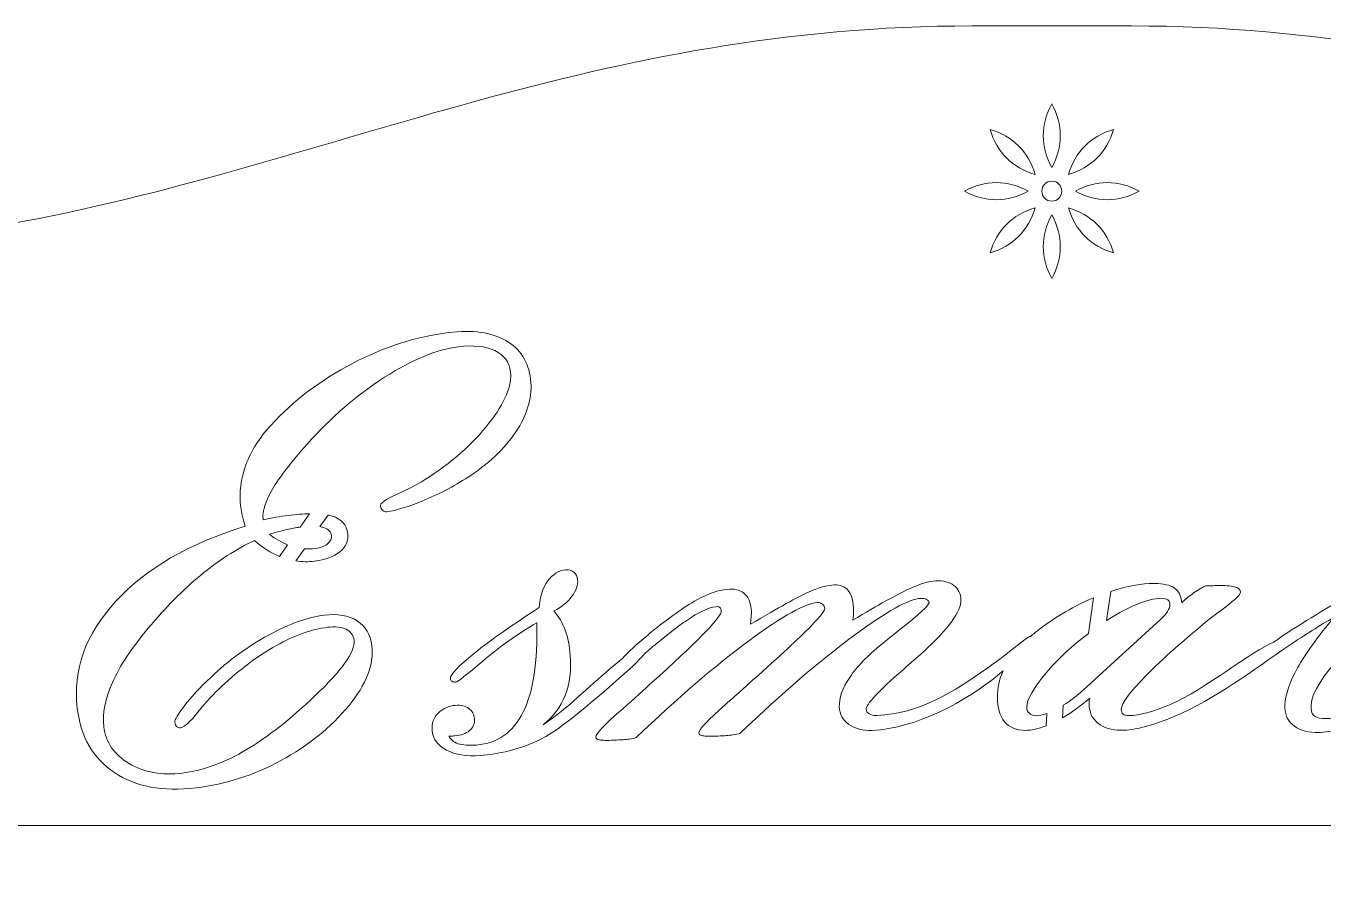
# Model space of a CAD drawing. Header units: millimetres. Extents: x -588 to 588, y -417 to 493.
# Drawn here: x -465.1 to -344.7, y 308.9 to 389.1 of the extents above; entities that cross this region are included whole.
import ezdxf

# ---------------------------------------------------------------- set-up
doc = ezdxf.new("R2010")
doc.units = ezdxf.units.MM
doc.header["$MEASUREMENT"] = 0
doc.layers.add('Camada 1', color=7, linetype='Continuous')

msp = doc.modelspace()

# ---------------------------------------------------------------- linework, layer by layer
at = {"layer": 'Camada 1', "color": 230, "lineweight": 20}
for points, knots in [([(-481.1836, 363.3815), (-499.9309, 364.1302), (-511.8209, 361.1252), (-517.472, 352.5079), (-517.472, 352.5079), (-519.6768, 349.1456), (-520.4548, 345.4923), (-521.1519, 341.8803), (-521.1519, 341.8803), (-522.8177, 333.2487), (-525.8955, 322.3857), (-536.5927, 322.2168), (-536.5927, 322.2168), (-536.5927, 322.2168), (-536.5927, 314.9), (-536.5927, 314.9), (-536.5927, 314.9), (-536.5927, 314.9), (-499.5375, 314.9), (-499.5375, 314.9), (-499.5375, 314.9), (-499.5375, 314.9), (-499.5375, 308.9), (-499.5375, 308.9), (-499.5375, 308.9), (-499.5375, 308.9), (-480.4824, 308.9), (-480.4824, 308.9), (-480.4824, 308.9), (-480.4824, 308.9), (-480.4824, 314.9), (-480.4824, 314.9), (-480.4824, 314.9), (-480.4824, 314.9), (-259.2068, 314.9), (-259.2068, 314.9), (-259.2068, 314.9), (-259.2068, 314.9), (-259.2068, 308.9), (-259.2068, 308.9), (-259.2068, 308.9), (-259.2068, 308.9), (-240.1517, 308.9), (-240.1517, 308.9), (-240.1517, 308.9), (-240.1517, 308.9), (-240.1517, 314.9), (-240.1517, 314.9), (-240.1517, 314.9), (-240.1517, 314.9), (-203.0965, 314.9), (-203.0965, 314.9), (-203.0965, 314.9), (-203.0965, 314.9), (-203.0965, 322.2168), (-203.0965, 322.2168), (-203.0965, 322.2168), (-213.7937, 322.3857), (-216.8716, 333.2487), (-218.5373, 341.8803), (-218.5373, 341.8803), (-219.2345, 345.4923), (-220.0124, 349.1456), (-222.2172, 352.5079), (-222.2172, 352.5079), (-227.8683, 361.1252), (-239.7584, 364.1302), (-258.5057, 363.3815), (-258.5057, 363.3815), (-258.3726, 364.8937), (-258.8741, 366.3931), (-259.8901, 367.5205), (-259.8901, 367.5205), (-260.9061, 368.6481), (-262.356, 369.1459), (-263.8632, 369.3267), (-263.8632, 369.3267), (-267.5367, 369.7676), (-270.9001, 370.3108), (-274.2964, 370.9571), (-274.2964, 370.9571), (-303.7261, 376.5567), (-327.6914, 389.1274), (-362.4633, 389.1274), (-362.4633, 389.1274), (-362.4633, 389.1274), (-377.226, 389.1274), (-377.226, 389.1274), (-377.226, 389.1274), (-411.9979, 389.1274), (-435.963, 376.5567), (-465.3928, 370.9571), (-465.3928, 370.9571), (-468.7892, 370.3108), (-472.1526, 369.7676), (-475.8261, 369.3267), (-475.8261, 369.3267), (-477.3332, 369.1459), (-478.7831, 368.6481), (-479.7991, 367.5205), (-479.7991, 367.5205), (-480.8151, 366.3931), (-481.3167, 364.8937), (-481.1836, 363.3815)], [0, 0, 0, 0, 0.03703704, 0.03703704, 0.03703704, 0.03703704, 0.07407407, 0.07407407, 0.07407407, 0.07407407, 0.11111111, 0.11111111, 0.11111111, 0.11111111, 0.14814815, 0.14814815, 0.14814815, 0.14814815, 0.18518519, 0.18518519, 0.18518519, 0.18518519, 0.22222222, 0.22222222, 0.22222222, 0.22222222, 0.25925926, 0.25925926, 0.25925926, 0.25925926, 0.2962963, 0.2962963, 0.2962963, 0.2962963, 0.33333333, 0.33333333, 0.33333333, 0.33333333, 0.37037037, 0.37037037, 0.37037037, 0.37037037, 0.40740741, 0.40740741, 0.40740741, 0.40740741, 0.44444444, 0.44444444, 0.44444444, 0.44444444, 0.48148148, 0.48148148, 0.48148148, 0.48148148, 0.51851852, 0.51851852, 0.51851852, 0.51851852, 0.55555556, 0.55555556, 0.55555556, 0.55555556, 0.59259259, 0.59259259, 0.59259259, 0.59259259, 0.62962963, 0.62962963, 0.62962963, 0.62962963, 0.66666667, 0.66666667, 0.66666667, 0.66666667, 0.7037037, 0.7037037, 0.7037037, 0.7037037, 0.74074074, 0.74074074, 0.74074074, 0.74074074, 0.77777778, 0.77777778, 0.77777778, 0.77777778, 0.81481481, 0.81481481, 0.81481481, 0.81481481, 0.85185185, 0.85185185, 0.85185185, 0.85185185, 0.88888889, 0.88888889, 0.88888889, 0.88888889, 0.92592593, 0.92592593, 0.92592593, 0.92592593, 1, 1, 1, 1]), ([(-369.8452, 381.9014), (-368.7903, 379.9719), (-368.7903, 377.9041), (-369.8452, 375.9746), (-369.8452, 375.9746), (-370.9001, 377.9041), (-370.9001, 379.9719), (-369.8452, 381.9014)], [0, 0, 0, 0, 0.33333333, 0.33333333, 0.33333333, 0.33333333, 1, 1, 1, 1]), ([(-375.5822, 379.525), (-373.472, 378.9066), (-372.0098, 377.4444), (-371.3911, 375.3339), (-371.3911, 375.3339), (-373.5016, 375.9526), (-374.9638, 377.4148), (-375.5822, 379.525)], [0, 0, 0, 0, 0.33333333, 0.33333333, 0.33333333, 0.33333333, 1, 1, 1, 1]), ([(-364.1084, 379.5251), (-364.7268, 377.4148), (-366.189, 375.9527), (-368.2993, 375.3342), (-368.2993, 375.3342), (-367.6808, 377.4445), (-366.2187, 378.9067), (-364.1084, 379.5251)], [0, 0, 0, 0, 0.33333333, 0.33333333, 0.33333333, 0.33333333, 1, 1, 1, 1]), ([(-377.9586, 373.7879), (-376.0291, 374.8428), (-373.9613, 374.8428), (-372.0315, 373.7879), (-372.0315, 373.7879), (-373.9613, 372.733), (-376.0291, 372.733), (-377.9586, 373.7879)], [0, 0, 0, 0, 0.33333333, 0.33333333, 0.33333333, 0.33333333, 1, 1, 1, 1]), ([(-369.8452, 374.7143), (-369.3337, 374.7143), (-368.9191, 374.2997), (-368.9191, 373.7882), (-368.9191, 373.7882), (-368.9191, 373.2767), (-369.3337, 372.8621), (-369.8452, 372.8621), (-369.8452, 372.8621), (-370.3567, 372.8621), (-370.7713, 373.2767), (-370.7713, 373.7882), (-370.7713, 373.7882), (-370.7713, 374.2997), (-370.3567, 374.7143), (-369.8452, 374.7143)], [0, 0, 0, 0, 0.2, 0.2, 0.2, 0.2, 0.4, 0.4, 0.4, 0.4, 0.6, 0.6, 0.6, 0.6, 1, 1, 1, 1]), ([(-367.6589, 373.7881), (-365.7293, 374.843), (-363.6615, 374.843), (-361.732, 373.7881), (-361.732, 373.7881), (-363.6615, 372.7332), (-365.7293, 372.7332), (-367.6589, 373.7881)], [0, 0, 0, 0, 0.33333333, 0.33333333, 0.33333333, 0.33333333, 1, 1, 1, 1]), ([(-371.3911, 372.2421), (-372.0097, 370.1316), (-373.4719, 368.6695), (-375.5822, 368.0511), (-375.5822, 368.0511), (-374.9637, 370.1613), (-373.5016, 371.6235), (-371.3911, 372.2421)], [0, 0, 0, 0, 0.33333333, 0.33333333, 0.33333333, 0.33333333, 1, 1, 1, 1]), ([(-368.2993, 372.2422), (-366.1889, 371.6236), (-364.7267, 370.1615), (-364.1083, 368.0512), (-364.1083, 368.0512), (-366.2186, 368.6696), (-367.6807, 370.1319), (-368.2993, 372.2422)], [0, 0, 0, 0, 0.33333333, 0.33333333, 0.33333333, 0.33333333, 1, 1, 1, 1]), ([(-369.8452, 371.6017), (-368.7903, 369.672), (-368.7903, 367.6042), (-369.8452, 365.6747), (-369.8452, 365.6747), (-370.9001, 367.6042), (-370.9001, 369.672), (-369.8452, 371.6017)], [0, 0, 0, 0, 0.33333333, 0.33333333, 0.33333333, 0.33333333, 1, 1, 1, 1]), ([(-419.4162, 351.7213), (-420.3947, 350.1579), (-421.8445, 348.7132), (-423.7876, 347.3934), (-423.7876, 347.3934), (-425.1133, 346.5098), (-426.5261, 345.7566), (-428.0444, 345.1224), (-428.0444, 345.1224), (-429.5531, 344.4894), (-430.7286, 344.1262), (-431.5695, 344.0234), (-431.5695, 344.0234), (-431.69, 344.0089), (-431.8175, 344.0548), (-431.9414, 344.1541), (-431.9414, 344.1541), (-432.0765, 344.261), (-432.1526, 344.3837), (-432.1684, 344.5139), (-432.1684, 344.5139), (-432.2042, 344.8088), (-431.7004, 345.1784), (-430.6689, 345.6388), (-430.6689, 345.6388), (-429.6272, 346.1003), (-428.7774, 346.5476), (-428.0872, 346.9748), (-428.0872, 346.9748), (-425.5877, 348.5652), (-423.5861, 350.3236), (-422.1016, 352.2392), (-422.1016, 352.2392), (-420.6073, 354.1556), (-419.9378, 355.7517), (-420.0926, 357.0183), (-420.0926, 357.0183), (-420.2025, 357.9207), (-420.6889, 358.5744), (-421.5517, 358.9799), (-421.5517, 358.9799), (-422.415, 359.3941), (-423.5476, 359.5114), (-424.9599, 359.3392), (-424.9599, 359.3392), (-426.9329, 359.0987), (-429.2064, 358.1521), (-431.7908, 356.5076), (-431.7908, 356.5076), (-434.3658, 354.8641), (-436.766, 352.7929), (-438.9812, 350.2865), (-438.9812, 350.2865), (-440.4659, 348.6262), (-441.5366, 347.2366), (-442.202, 346.1077), (-442.202, 346.1077), (-442.8676, 344.9789), (-443.1615, 344.0538), (-443.0747, 343.3423), (-443.0747, 343.3423), (-443.0747, 343.3423), (-443.0651, 343.2645), (-443.0651, 343.2645), (-443.0651, 343.2645), (-442.6589, 343.3492), (-442.2625, 343.4327), (-441.8748, 343.5065), (-441.8748, 343.5065), (-441.4775, 343.5814), (-441.0976, 343.6364), (-440.7272, 343.6816), (-440.7272, 343.6816), (-439.995, 343.7708), (-439.3403, 343.8217), (-438.7622, 343.8338), (-438.7622, 343.8338), (-438.7622, 343.8338), (-439.6329, 342.5958), (-439.6329, 342.5958), (-439.6329, 342.5958), (-440.034, 342.5372), (-440.4291, 342.4641), (-440.8223, 342.3757), (-440.8223, 342.3757), (-441.3364, 342.2604), (-441.8889, 342.1223), (-442.4874, 341.9438), (-442.4874, 341.9438), (-441.9183, 341.5161), (-441.3545, 341.1846), (-440.7862, 340.9562), (-440.7862, 340.9562), (-440.7862, 340.9562), (-441.5446, 339.8782), (-441.5446, 339.8782), (-441.5446, 339.8782), (-442.3379, 340.2057), (-443.1084, 340.6984), (-443.8697, 341.3615), (-443.8697, 341.3615), (-445.5606, 340.5566), (-447.2279, 339.4727), (-448.8718, 338.1189), (-448.8718, 338.1189), (-450.5163, 336.7653), (-452.1268, 335.1334), (-453.7221, 333.2133), (-453.7221, 333.2133), (-455.2671, 331.3787), (-456.3731, 329.6942), (-457.0518, 328.1764), (-457.0518, 328.1764), (-457.7307, 326.6584), (-458.0006, 325.2872), (-457.8517, 324.0641), (-457.8517, 324.0641), (-457.6739, 322.6065), (-456.8948, 321.4688), (-455.5044, 320.6521), (-455.5044, 320.6521), (-454.1128, 319.827), (-452.4609, 319.5353), (-450.5682, 319.7663), (-450.5682, 319.7663), (-448.7449, 319.9885), (-446.8831, 320.6383), (-444.9724, 321.7254), (-444.9724, 321.7254), (-443.0518, 322.8135), (-440.95, 324.4167), (-438.6492, 326.5551), (-438.6492, 326.5551), (-437.207, 327.9018), (-436.155, 329.0249), (-435.5033, 329.932), (-435.5033, 329.932), (-434.8513, 330.8391), (-434.5533, 331.5624), (-434.6188, 332.1001), (-434.6188, 332.1001), (-434.6749, 332.5599), (-434.9187, 332.8911), (-435.362, 333.1101), (-435.362, 333.1101), (-435.8046, 333.3203), (-436.3812, 333.382), (-437.0823, 333.2963), (-437.0823, 333.2963), (-438.5347, 333.1193), (-440.1226, 332.5562), (-441.8358, 331.5987), (-441.8358, 331.5987), (-443.5588, 330.6405), (-445.2448, 329.3781), (-446.8947, 327.821), (-446.8947, 327.821), (-447.6351, 327.1412), (-448.3718, 326.3469), (-449.1126, 325.4201), (-449.1126, 325.4201), (-449.8533, 324.4933), (-450.3845, 324.0149), (-450.7154, 323.9744), (-450.7154, 323.9744), (-450.8754, 323.9549), (-451.0019, 323.9922), (-451.095, 324.0868), (-451.095, 324.0868), (-451.1765, 324.1735), (-451.2338, 324.3073), (-451.2548, 324.4809), (-451.2548, 324.4809), (-451.2834, 324.715), (-450.9898, 325.2262), (-450.3743, 326.0148), (-450.3743, 326.0148), (-449.7588, 326.8028), (-448.9417, 327.6859), (-447.9206, 328.6469), (-447.9206, 328.6469), (-446.2914, 330.2101), (-444.4985, 331.5121), (-442.5636, 332.5666), (-442.5636, 332.5666), (-440.6289, 333.6213), (-438.9049, 334.2365), (-437.4024, 334.4197), (-437.4024, 334.4197), (-436.1404, 334.5736), (-435.1227, 334.3985), (-434.3396, 333.8952), (-434.3396, 333.8952), (-433.5555, 333.3833), (-433.0967, 332.6204), (-432.9707, 331.5881), (-432.9707, 331.5881), (-432.867, 330.7376), (-432.992, 329.8421), (-433.3548, 328.8997), (-433.3548, 328.8997), (-433.7166, 327.949), (-434.3018, 326.9972), (-435.0909, 326.0469), (-435.0909, 326.0469), (-436.8102, 323.9794), (-438.9096, 322.2709), (-441.4076, 320.9183), (-441.4076, 320.9183), (-443.906, 319.566), (-446.528, 318.7268), (-449.2922, 318.3897), (-449.2922, 318.3897), (-452.3772, 318.0136), (-454.9152, 318.4879), (-456.8763, 319.8159), (-456.8763, 319.8159), (-458.8461, 321.1339), (-459.9938, 323.1249), (-460.3154, 325.7621), (-460.3154, 325.7621), (-460.749, 329.3191), (-459.5673, 332.6328), (-456.7582, 335.6871), (-456.7582, 335.6871), (-453.9599, 338.7487), (-449.9441, 341.0785), (-444.721, 342.6753), (-444.721, 342.6753), (-444.8173, 342.9627), (-444.8944, 343.2616), (-444.9734, 343.5777), (-444.9734, 343.5777), (-445.0527, 343.8935), (-445.1119, 344.2123), (-445.1509, 344.5331), (-445.1509, 344.5331), (-445.3043, 345.7911), (-445.145, 347.0696), (-444.6558, 348.3884), (-444.6558, 348.3884), (-444.1747, 349.6973), (-443.3988, 350.919), (-442.3461, 352.0421), (-442.3461, 352.0421), (-440.2491, 354.3492), (-437.7185, 356.2691), (-434.7543, 357.8014), (-434.7543, 357.8014), (-431.791, 359.3425), (-428.8268, 360.294), (-425.8524, 360.6568), (-425.8524, 360.6568), (-423.6491, 360.9252), (-421.8712, 360.6842), (-420.5379, 359.9223), (-420.5379, 359.9223), (-419.2061, 359.1688), (-418.4385, 357.9595), (-418.2365, 356.3024), (-418.2365, 356.3024), (-418.0547, 354.8103), (-418.4479, 353.2831), (-419.4162, 351.7213)], [0, 0, 0, 0, 0.01492537, 0.01492537, 0.01492537, 0.01492537, 0.02985075, 0.02985075, 0.02985075, 0.02985075, 0.04477612, 0.04477612, 0.04477612, 0.04477612, 0.05970149, 0.05970149, 0.05970149, 0.05970149, 0.07462687, 0.07462687, 0.07462687, 0.07462687, 0.08955224, 0.08955224, 0.08955224, 0.08955224, 0.10447761, 0.10447761, 0.10447761, 0.10447761, 0.11940299, 0.11940299, 0.11940299, 0.11940299, 0.13432836, 0.13432836, 0.13432836, 0.13432836, 0.14925373, 0.14925373, 0.14925373, 0.14925373, 0.1641791, 0.1641791, 0.1641791, 0.1641791, 0.17910448, 0.17910448, 0.17910448, 0.17910448, 0.19402985, 0.19402985, 0.19402985, 0.19402985, 0.20895522, 0.20895522, 0.20895522, 0.20895522, 0.2238806, 0.2238806, 0.2238806, 0.2238806, 0.23880597, 0.23880597, 0.23880597, 0.23880597, 0.25373134, 0.25373134, 0.25373134, 0.25373134, 0.26865672, 0.26865672, 0.26865672, 0.26865672, 0.28358209, 0.28358209, 0.28358209, 0.28358209, 0.29850746, 0.29850746, 0.29850746, 0.29850746, 0.31343284, 0.31343284, 0.31343284, 0.31343284, 0.32835821, 0.32835821, 0.32835821, 0.32835821, 0.34328358, 0.34328358, 0.34328358, 0.34328358, 0.35820896, 0.35820896, 0.35820896, 0.35820896, 0.37313433, 0.37313433, 0.37313433, 0.37313433, 0.3880597, 0.3880597, 0.3880597, 0.3880597, 0.40298507, 0.40298507, 0.40298507, 0.40298507, 0.41791045, 0.41791045, 0.41791045, 0.41791045, 0.43283582, 0.43283582, 0.43283582, 0.43283582, 0.44776119, 0.44776119, 0.44776119, 0.44776119, 0.46268657, 0.46268657, 0.46268657, 0.46268657, 0.47761194, 0.47761194, 0.47761194, 0.47761194, 0.49253731, 0.49253731, 0.49253731, 0.49253731, 0.50746269, 0.50746269, 0.50746269, 0.50746269, 0.52238806, 0.52238806, 0.52238806, 0.52238806, 0.53731343, 0.53731343, 0.53731343, 0.53731343, 0.55223881, 0.55223881, 0.55223881, 0.55223881, 0.56716418, 0.56716418, 0.56716418, 0.56716418, 0.58208955, 0.58208955, 0.58208955, 0.58208955, 0.59701493, 0.59701493, 0.59701493, 0.59701493, 0.6119403, 0.6119403, 0.6119403, 0.6119403, 0.62686567, 0.62686567, 0.62686567, 0.62686567, 0.64179104, 0.64179104, 0.64179104, 0.64179104, 0.65671642, 0.65671642, 0.65671642, 0.65671642, 0.67164179, 0.67164179, 0.67164179, 0.67164179, 0.68656716, 0.68656716, 0.68656716, 0.68656716, 0.70149254, 0.70149254, 0.70149254, 0.70149254, 0.71641791, 0.71641791, 0.71641791, 0.71641791, 0.73134328, 0.73134328, 0.73134328, 0.73134328, 0.74626866, 0.74626866, 0.74626866, 0.74626866, 0.76119403, 0.76119403, 0.76119403, 0.76119403, 0.7761194, 0.7761194, 0.7761194, 0.7761194, 0.79104478, 0.79104478, 0.79104478, 0.79104478, 0.80597015, 0.80597015, 0.80597015, 0.80597015, 0.82089552, 0.82089552, 0.82089552, 0.82089552, 0.8358209, 0.8358209, 0.8358209, 0.8358209, 0.85074627, 0.85074627, 0.85074627, 0.85074627, 0.86567164, 0.86567164, 0.86567164, 0.86567164, 0.88059701, 0.88059701, 0.88059701, 0.88059701, 0.89552239, 0.89552239, 0.89552239, 0.89552239, 0.91044776, 0.91044776, 0.91044776, 0.91044776, 0.92537313, 0.92537313, 0.92537313, 0.92537313, 0.94029851, 0.94029851, 0.94029851, 0.94029851, 0.95522388, 0.95522388, 0.95522388, 0.95522388, 0.97014925, 0.97014925, 0.97014925, 0.97014925, 1, 1, 1, 1]), ([(-352.3331, 336.5559), (-352.3344, 336.3463), (-352.79, 335.9025), (-353.7013, 335.1986), (-353.7013, 335.1986), (-353.7013, 335.1986), (-354.8859, 334.3126), (-354.8859, 334.3126), (-354.8859, 334.3126), (-357.5395, 332.1571), (-359.6162, 330.3136), (-361.1262, 328.7908), (-361.1262, 328.7908), (-362.6365, 327.2683), (-363.3879, 326.2403), (-363.3907, 325.6895), (-363.3907, 325.6895), (-363.3914, 325.4712), (-363.3418, 325.3137), (-363.2311, 325.2346), (-363.2311, 325.2346), (-363.1201, 325.1465), (-362.9186, 325.102), (-362.6263, 325.1008), (-362.6263, 325.1008), (-361.7585, 325.0968), (-360.4756, 325.4492), (-358.7671, 326.1672), (-358.7671, 326.1672), (-355.6525, 327.4832), (-351.1408, 331.2157), (-349.3007, 331.8778), (-349.3007, 331.8778), (-349.0195, 332.0808), (-348.6937, 332.3053), (-348.3223, 332.5522), (-348.3223, 332.5522), (-346.8065, 333.5667), (-344.3008, 335.1013), (-340.8048, 337.1464), (-340.8048, 337.1464), (-340.8048, 337.1464), (-322.3739, 353.6676), (-322.3739, 353.6676), (-322.3739, 353.6676), (-322.1121, 353.9109), (-321.8728, 354.0761), (-321.6579, 354.146), (-321.6579, 354.146), (-321.4531, 354.2252), (-321.1991, 354.2586), (-320.8963, 354.2465), (-320.8963, 354.2465), (-320.3318, 354.2235), (-319.8606, 354.1433), (-319.503, 353.9978), (-319.503, 353.9978), (-319.1454, 353.8521), (-318.9705, 353.679), (-318.9784, 353.478), (-318.9784, 353.478), (-318.9844, 353.3382), (-319.0194, 353.2172), (-319.0948, 353.1065), (-319.0948, 353.1065), (-319.1696, 353.0045), (-319.3269, 352.8536), (-319.5773, 352.6536), (-319.5773, 352.6536), (-319.5773, 352.6536), (-340.9221, 332.7429), (-340.9221, 332.7429), (-340.9221, 332.7429), (-342.455, 331.3004), (-343.6486, 330.0017), (-344.4831, 328.8459), (-344.4831, 328.8459), (-345.3173, 327.6988), (-345.7485, 326.7717), (-345.7767, 326.0728), (-345.7767, 326.0728), (-345.7942, 325.6451), (-345.7157, 325.3356), (-345.5519, 325.1366), (-345.5519, 325.1366), (-345.3778, 324.9459), (-345.0995, 324.8385), (-344.7063, 324.8225), (-344.7063, 324.8225), (-343.799, 324.7859), (-342.7, 324.9951), (-341.4089, 325.4589), (-341.4089, 325.4589), (-340.118, 325.9143), (-338.5424, 326.6638), (-336.6832, 327.6995), (-336.6832, 327.6995), (-332.9817, 329.7834), (-329.4401, 332.2512), (-325.6698, 334.3869), (-325.6698, 334.3869), (-325.6698, 334.3869), (-323.2387, 335.7908), (-323.2387, 335.7908), (-323.2387, 335.7908), (-323.2387, 335.7908), (-320.4743, 338.092), (-320.4743, 338.092), (-320.4743, 338.092), (-320.4743, 338.092), (-325.6589, 338.4419), (-325.6589, 338.4419), (-325.6589, 338.4419), (-325.6589, 338.4419), (-324.6329, 339.266), (-324.6329, 339.266), (-324.6329, 339.266), (-324.6329, 339.266), (-319.3775, 338.9114), (-319.3775, 338.9114), (-319.3775, 338.9114), (-319.3775, 338.9114), (-313.4891, 344.4968), (-313.4891, 344.4968), (-313.4891, 344.4968), (-313.2626, 344.7006), (-313.0201, 344.8507), (-312.762, 344.9295), (-312.762, 344.9295), (-312.5131, 345.0182), (-312.2076, 345.0498), (-311.8554, 345.0261), (-311.8554, 345.0261), (-311.201, 344.9819), (-310.6928, 344.869), (-310.3102, 344.6942), (-310.3102, 344.6942), (-309.9282, 344.5107), (-309.7393, 344.3141), (-309.7546, 344.0874), (-309.7546, 344.0874), (-309.7627, 343.9651), (-309.7896, 343.8619), (-309.8373, 343.7602), (-309.8373, 343.7602), (-309.8847, 343.6582), (-309.9729, 343.5503), (-310.0931, 343.4181), (-310.0931, 343.4181), (-310.0931, 343.4181), (-315.5116, 338.6506), (-315.5116, 338.6506), (-315.5116, 338.6506), (-315.5116, 338.6506), (-309.5217, 338.2463), (-309.5217, 338.2463), (-309.5217, 338.2463), (-309.5217, 338.2463), (-310.5584, 337.423), (-310.5584, 337.423), (-310.5584, 337.423), (-310.5584, 337.423), (-316.3367, 337.8129), (-316.3367, 337.8129), (-316.3367, 337.8129), (-316.3367, 337.8129), (-323.7067, 331.4076), (-323.7067, 331.4076), (-323.7067, 331.4076), (-325.4248, 329.9204), (-326.7146, 328.6409), (-327.5548, 327.5763), (-327.5548, 327.5763), (-328.3949, 326.5205), (-328.84, 325.6224), (-328.8891, 324.8896), (-328.8891, 324.8896), (-328.9155, 324.4975), (-328.8545, 324.2043), (-328.6965, 324.0008), (-328.6965, 324.0008), (-328.5478, 323.807), (-328.2922, 323.6934), (-327.9299, 323.6689), (-327.9299, 323.6689), (-326.9532, 323.603), (-325.6204, 323.8722), (-323.9413, 324.4772), (-323.9413, 324.4772), (-322.2622, 325.0823), (-320.3713, 325.9792), (-318.2786, 327.1696), (-318.2786, 327.1696), (-317.491, 327.5983), (-316.6677, 328.1122), (-315.7868, 328.7271), (-315.7868, 328.7271), (-315.2639, 329.0872), (-314.8594, 329.3378), (-314.5767, 329.4793), (-314.5767, 329.4793), (-313.6439, 330.4146), (-312.4081, 331.275), (-310.8696, 332.0544), (-310.8696, 332.0544), (-309.3624, 332.7943), (-307.9693, 333.3176), (-306.6891, 333.6329), (-306.6891, 333.6329), (-306.4858, 333.6831), (-306.2856, 333.7273), (-306.0882, 333.7665), (-306.0882, 333.7665), (-306.0882, 333.7665), (-306.5278, 331.679), (-306.5278, 331.679), (-306.5278, 331.679), (-306.5278, 331.679), (-306.7419, 331.556), (-306.7419, 331.556), (-306.7419, 331.556), (-308.2852, 330.6615), (-310.0598, 329.2993), (-312.0745, 327.4785), (-312.0745, 327.4785), (-310.2905, 327.6131), (-308.6778, 327.8919), (-307.2361, 328.3149), (-307.2361, 328.3149), (-307.2361, 328.3149), (-307.5087, 327.0204), (-307.5087, 327.0204), (-307.5087, 327.0204), (-309.1868, 326.5213), (-311.0462, 326.198), (-313.0843, 326.0545), (-313.0843, 326.0545), (-313.2984, 325.7515), (-313.4614, 325.4522), (-313.5844, 325.1487), (-313.5844, 325.1487), (-313.7061, 324.8536), (-313.7743, 324.5884), (-313.7987, 324.3537), (-313.7987, 324.3537), (-313.8555, 323.806), (-313.6987, 323.3592), (-313.329, 323.0133), (-313.329, 323.0133), (-312.9591, 322.6673), (-312.4136, 322.4527), (-311.7107, 322.3796), (-311.7107, 322.3796), (-310.4762, 322.2516), (-308.9201, 322.4858), (-307.0519, 323.0915), (-307.0519, 323.0915), (-305.1831, 323.6971), (-303.1608, 324.6123), (-300.9639, 325.8429), (-300.9639, 325.8429), (-300.4014, 326.18), (-299.7079, 326.6087), (-298.8828, 327.1298), (-298.8828, 327.1298), (-297.8547, 327.7884), (-296.6172, 328.5263), (-295.5493, 329.084), (-295.5493, 329.084), (-293.812, 329.9903), (-291.578, 330.9769), (-288.8365, 332.0336), (-288.8365, 332.0336), (-288.5868, 332.9982), (-288.169, 333.7571), (-287.5852, 334.2935), (-287.5852, 334.2935), (-287.0014, 334.8299), (-286.3835, 335.0626), (-285.7424, 334.9843), (-285.7424, 334.9843), (-285.4218, 334.9453), (-285.182, 334.8282), (-285.024, 334.624), (-285.024, 334.624), (-284.8546, 334.4271), (-284.7944, 334.1733), (-284.8314, 333.8698), (-284.8314, 333.8698), (-284.8916, 333.3751), (-285.1623, 332.9064), (-285.6525, 332.4732), (-285.6525, 332.4732), (-286.1432, 332.0312), (-286.7838, 331.6953), (-287.5642, 331.4646), (-287.5642, 331.4646), (-287.2189, 330.8766), (-286.9947, 330.2155), (-286.889, 329.4984), (-286.889, 329.4984), (-286.7732, 328.78), (-286.7674, 327.9954), (-286.871, 327.1454), (-286.871, 327.1454), (-286.871, 327.1454), (-286.8809, 327.0668), (-286.8809, 327.0668), (-286.8809, 327.0668), (-286.8809, 327.0668), (-290.2476, 326.8191), (-290.2476, 326.8191), (-290.2476, 326.8191), (-289.8864, 327.9566), (-289.5813, 329.2512), (-289.3342, 330.7033), (-289.3342, 330.7033), (-291.2972, 330.0271), (-293.1568, 329.1971), (-294.9124, 328.2226), (-294.9124, 328.2226), (-297.0204, 327.034), (-298.7398, 325.837), (-300.8075, 324.6143), (-300.8075, 324.6143), (-302.9141, 323.3741), (-304.9873, 322.4556), (-307.0282, 321.8501), (-307.0282, 321.8501), (-309.0794, 321.2458), (-310.8269, 321.0228), (-312.3024, 321.1756), (-312.3024, 321.1756), (-313.7074, 321.3216), (-314.7928, 321.8118), (-315.5581, 322.647), (-315.5581, 322.647), (-316.3239, 323.482), (-316.6397, 324.5429), (-316.5052, 325.8382), (-316.5052, 325.8382), (-316.4587, 326.2842), (-316.3501, 326.7226), (-316.1784, 327.1535), (-316.1784, 327.1535), (-316.5802, 326.9085), (-317.0425, 326.6319), (-317.5668, 326.3245), (-317.5668, 326.3245), (-319.844, 324.9541), (-321.9656, 323.9322), (-323.903, 323.2481), (-323.903, 323.2481), (-325.8503, 322.5648), (-327.478, 322.2716), (-328.797, 322.3608), (-328.797, 322.3608), (-329.7031, 322.4218), (-330.4034, 322.6794), (-330.8882, 323.1414), (-330.8882, 323.1414), (-331.3829, 323.6037), (-331.6044, 324.2145), (-331.5545, 324.9558), (-331.5545, 324.9558), (-331.4784, 326.0807), (-331.0132, 327.2844), (-330.1588, 328.5579), (-330.1588, 328.5579), (-329.2931, 329.8397), (-327.9608, 331.3004), (-326.1503, 332.9565), (-326.1503, 332.9565), (-327.4219, 332.2453), (-328.8133, 331.4103), (-330.3034, 330.4598), (-330.3034, 330.4598), (-333.8475, 328.2147), (-336.3929, 326.2257), (-340.4929, 324.6345), (-340.4929, 324.6345), (-342.5039, 323.8502), (-344.1445, 323.4877), (-345.4047, 323.5388), (-345.4047, 323.5388), (-346.3121, 323.5753), (-347.0092, 323.8136), (-347.5059, 324.2624), (-347.5059, 324.2624), (-348.0027, 324.7108), (-348.2307, 325.3149), (-348.2008, 326.0573), (-348.2008, 326.0573), (-348.1605, 327.0527), (-347.7708, 328.2092), (-347.0203, 329.5344), (-347.0203, 329.5344), (-346.2797, 330.869), (-345.1563, 332.433), (-343.6392, 334.2348), (-343.6392, 334.2348), (-344.9528, 333.4657), (-346.341, 332.5947), (-347.8047, 331.6131), (-347.8047, 331.6131), (-351.2705, 329.2497), (-354.6108, 326.6756), (-358.4997, 325.0121), (-358.4997, 325.0121), (-360.5015, 324.1559), (-362.1379, 323.7351), (-363.3993, 323.7408), (-363.3993, 323.7408), (-364.3074, 323.7447), (-365.0327, 323.9665), (-365.5757, 324.4061), (-365.5757, 324.4061), (-366.1087, 324.8454), (-366.3781, 325.4322), (-366.3749, 326.1664), (-366.3749, 326.1664), (-366.3744, 326.3151), (-366.3737, 326.4373), (-366.3633, 326.5072), (-366.3633, 326.5072), (-366.3529, 326.5857), (-366.3324, 326.6643), (-366.3119, 326.7255), (-366.3119, 326.7255), (-367.2126, 325.9721), (-368.0552, 325.3574), (-368.8489, 324.8889), (-368.8489, 324.8889), (-368.8489, 324.8889), (-368.7869, 326.0506), (-368.7869, 326.0506), (-368.7869, 326.0506), (-368.0589, 326.508), (-367.3151, 327.0945), (-366.5493, 327.8102), (-366.5493, 327.8102), (-366.5493, 327.8102), (-359.7105, 334.0458), (-359.7105, 334.0458), (-359.7105, 334.0458), (-359.457, 334.2893), (-359.2541, 334.5244), (-359.1018, 334.7598), (-359.1018, 334.7598), (-358.9494, 335.0038), (-358.8777, 335.2221), (-358.8768, 335.4318), (-358.8768, 335.4318), (-358.876, 335.5977), (-358.9459, 335.7377), (-359.0867, 335.8346), (-359.0867, 335.8346), (-359.2173, 335.9403), (-359.4092, 335.9934), (-359.6409, 335.9943), (-359.6409, 335.9943), (-360.3173, 335.9975), (-361.196, 335.757), (-362.2979, 335.2809), (-362.2979, 335.2809), (-363.1064, 334.9223), (-363.932, 334.4681), (-364.7741, 333.9179), (-364.7741, 333.9179), (-364.7741, 333.9179), (-364.3758, 336.6303), (-364.3758, 336.6303), (-364.3758, 336.6303), (-362.8772, 337.1242), (-361.5204, 337.3664), (-360.321, 337.361), (-360.321, 337.361), (-359.4737, 337.3573), (-358.8486, 337.2146), (-358.4565, 336.9419), (-358.4565, 336.9419), (-358.064, 336.669), (-357.8339, 336.2136), (-357.7865, 335.5753), (-357.7865, 335.5753), (-357.5025, 335.8538), (-357.1784, 336.1146), (-356.8139, 336.3838), (-356.8139, 336.3838), (-356.4494, 336.6446), (-356.0449, 336.8962), (-355.5898, 337.1298), (-355.5898, 337.1298), (-355.428, 337.1291), (-355.1961, 337.1368), (-354.9035, 337.1531), (-354.9035, 337.1531), (-354.6111, 337.1691), (-354.3888, 337.177), (-354.2577, 337.1765), (-354.2577, 337.1765), (-353.5613, 337.1733), (-353.0671, 337.1274), (-352.7752, 337.0298), (-352.7752, 337.0298), (-352.483, 336.9414), (-352.3324, 336.7745), (-352.3331, 336.5559)], [0, 0, 0, 0, 0.0078125, 0.0078125, 0.0078125, 0.0078125, 0.015625, 0.015625, 0.015625, 0.015625, 0.0234375, 0.0234375, 0.0234375, 0.0234375, 0.03125, 0.03125, 0.03125, 0.03125, 0.0390625, 0.0390625, 0.0390625, 0.0390625, 0.046875, 0.046875, 0.046875, 0.046875, 0.0546875, 0.0546875, 0.0546875, 0.0546875, 0.0625, 0.0625, 0.0625, 0.0625, 0.0703125, 0.0703125, 0.0703125, 0.0703125, 0.078125, 0.078125, 0.078125, 0.078125, 0.0859375, 0.0859375, 0.0859375, 0.0859375, 0.09375, 0.09375, 0.09375, 0.09375, 0.1015625, 0.1015625, 0.1015625, 0.1015625, 0.109375, 0.109375, 0.109375, 0.109375, 0.1171875, 0.1171875, 0.1171875, 0.1171875, 0.125, 0.125, 0.125, 0.125, 0.1328125, 0.1328125, 0.1328125, 0.1328125, 0.140625, 0.140625, 0.140625, 0.140625, 0.1484375, 0.1484375, 0.1484375, 0.1484375, 0.15625, 0.15625, 0.15625, 0.15625, 0.1640625, 0.1640625, 0.1640625, 0.1640625, 0.171875, 0.171875, 0.171875, 0.171875, 0.1796875, 0.1796875, 0.1796875, 0.1796875, 0.1875, 0.1875, 0.1875, 0.1875, 0.1953125, 0.1953125, 0.1953125, 0.1953125, 0.203125, 0.203125, 0.203125, 0.203125, 0.2109375, 0.2109375, 0.2109375, 0.2109375, 0.21875, 0.21875, 0.21875, 0.21875, 0.2265625, 0.2265625, 0.2265625, 0.2265625, 0.234375, 0.234375, 0.234375, 0.234375, 0.2421875, 0.2421875, 0.2421875, 0.2421875, 0.25, 0.25, 0.25, 0.25, 0.2578125, 0.2578125, 0.2578125, 0.2578125, 0.265625, 0.265625, 0.265625, 0.265625, 0.2734375, 0.2734375, 0.2734375, 0.2734375, 0.28125, 0.28125, 0.28125, 0.28125, 0.2890625, 0.2890625, 0.2890625, 0.2890625, 0.296875, 0.296875, 0.296875, 0.296875, 0.3046875, 0.3046875, 0.3046875, 0.3046875, 0.3125, 0.3125, 0.3125, 0.3125, 0.3203125, 0.3203125, 0.3203125, 0.3203125, 0.328125, 0.328125, 0.328125, 0.328125, 0.3359375, 0.3359375, 0.3359375, 0.3359375, 0.34375, 0.34375, 0.34375, 0.34375, 0.3515625, 0.3515625, 0.3515625, 0.3515625, 0.359375, 0.359375, 0.359375, 0.359375, 0.3671875, 0.3671875, 0.3671875, 0.3671875, 0.375, 0.375, 0.375, 0.375, 0.3828125, 0.3828125, 0.3828125, 0.3828125, 0.390625, 0.390625, 0.390625, 0.390625, 0.3984375, 0.3984375, 0.3984375, 0.3984375, 0.40625, 0.40625, 0.40625, 0.40625, 0.4140625, 0.4140625, 0.4140625, 0.4140625, 0.421875, 0.421875, 0.421875, 0.421875, 0.4296875, 0.4296875, 0.4296875, 0.4296875, 0.4375, 0.4375, 0.4375, 0.4375, 0.4453125, 0.4453125, 0.4453125, 0.4453125, 0.453125, 0.453125, 0.453125, 0.453125, 0.4609375, 0.4609375, 0.4609375, 0.4609375, 0.46875, 0.46875, 0.46875, 0.46875, 0.4765625, 0.4765625, 0.4765625, 0.4765625, 0.484375, 0.484375, 0.484375, 0.484375, 0.4921875, 0.4921875, 0.4921875, 0.4921875, 0.5, 0.5, 0.5, 0.5, 0.5078125, 0.5078125, 0.5078125, 0.5078125, 0.515625, 0.515625, 0.515625, 0.515625, 0.5234375, 0.5234375, 0.5234375, 0.5234375, 0.53125, 0.53125, 0.53125, 0.53125, 0.5390625, 0.5390625, 0.5390625, 0.5390625, 0.546875, 0.546875, 0.546875, 0.546875, 0.5546875, 0.5546875, 0.5546875, 0.5546875, 0.5625, 0.5625, 0.5625, 0.5625, 0.5703125, 0.5703125, 0.5703125, 0.5703125, 0.578125, 0.578125, 0.578125, 0.578125, 0.5859375, 0.5859375, 0.5859375, 0.5859375, 0.59375, 0.59375, 0.59375, 0.59375, 0.6015625, 0.6015625, 0.6015625, 0.6015625, 0.609375, 0.609375, 0.609375, 0.609375, 0.6171875, 0.6171875, 0.6171875, 0.6171875, 0.625, 0.625, 0.625, 0.625, 0.6328125, 0.6328125, 0.6328125, 0.6328125, 0.640625, 0.640625, 0.640625, 0.640625, 0.6484375, 0.6484375, 0.6484375, 0.6484375, 0.65625, 0.65625, 0.65625, 0.65625, 0.6640625, 0.6640625, 0.6640625, 0.6640625, 0.671875, 0.671875, 0.671875, 0.671875, 0.6796875, 0.6796875, 0.6796875, 0.6796875, 0.6875, 0.6875, 0.6875, 0.6875, 0.6953125, 0.6953125, 0.6953125, 0.6953125, 0.703125, 0.703125, 0.703125, 0.703125, 0.7109375, 0.7109375, 0.7109375, 0.7109375, 0.71875, 0.71875, 0.71875, 0.71875, 0.7265625, 0.7265625, 0.7265625, 0.7265625, 0.734375, 0.734375, 0.734375, 0.734375, 0.7421875, 0.7421875, 0.7421875, 0.7421875, 0.75, 0.75, 0.75, 0.75, 0.7578125, 0.7578125, 0.7578125, 0.7578125, 0.765625, 0.765625, 0.765625, 0.765625, 0.7734375, 0.7734375, 0.7734375, 0.7734375, 0.78125, 0.78125, 0.78125, 0.78125, 0.7890625, 0.7890625, 0.7890625, 0.7890625, 0.796875, 0.796875, 0.796875, 0.796875, 0.8046875, 0.8046875, 0.8046875, 0.8046875, 0.8125, 0.8125, 0.8125, 0.8125, 0.8203125, 0.8203125, 0.8203125, 0.8203125, 0.828125, 0.828125, 0.828125, 0.828125, 0.8359375, 0.8359375, 0.8359375, 0.8359375, 0.84375, 0.84375, 0.84375, 0.84375, 0.8515625, 0.8515625, 0.8515625, 0.8515625, 0.859375, 0.859375, 0.859375, 0.859375, 0.8671875, 0.8671875, 0.8671875, 0.8671875, 0.875, 0.875, 0.875, 0.875, 0.8828125, 0.8828125, 0.8828125, 0.8828125, 0.890625, 0.890625, 0.890625, 0.890625, 0.8984375, 0.8984375, 0.8984375, 0.8984375, 0.90625, 0.90625, 0.90625, 0.90625, 0.9140625, 0.9140625, 0.9140625, 0.9140625, 0.921875, 0.921875, 0.921875, 0.921875, 0.9296875, 0.9296875, 0.9296875, 0.9296875, 0.9375, 0.9375, 0.9375, 0.9375, 0.9453125, 0.9453125, 0.9453125, 0.9453125, 0.953125, 0.953125, 0.953125, 0.953125, 0.9609375, 0.9609375, 0.9609375, 0.9609375, 0.96875, 0.96875, 0.96875, 0.96875, 0.9765625, 0.9765625, 0.9765625, 0.9765625, 0.984375, 0.984375, 0.984375, 0.984375, 1, 1, 1, 1]), ([(-436.6642, 343.6224), (-435.7986, 343.3581), (-435.3149, 342.8096), (-435.2134, 341.9766), (-435.2134, 341.9766), (-435.1351, 341.3348), (-435.3718, 340.7777), (-435.9352, 340.3126), (-435.9352, 340.3126), (-436.499, 339.8479), (-437.2871, 339.5579), (-438.2986, 339.4347), (-438.2986, 339.4347), (-438.8879, 339.3628), (-439.4645, 339.3685), (-440.0313, 339.4537), (-440.0313, 339.4537), (-440.0313, 339.4537), (-439.2356, 340.5848), (-439.2356, 340.5848), (-439.2356, 340.5848), (-438.8967, 340.5579), (-438.5535, 340.5655), (-438.2077, 340.6078), (-438.2077, 340.6078), (-437.737, 340.6653), (-437.3681, 340.8073), (-437.0819, 341.0446), (-437.0819, 341.0446), (-436.8048, 341.2721), (-436.6828, 341.5247), (-436.7156, 341.7934), (-436.7156, 341.7934), (-436.7591, 342.1493), (-437.0031, 342.4012), (-437.4595, 342.557), (-437.4595, 342.557), (-437.5622, 342.5901), (-437.6728, 342.6175), (-437.7909, 342.639), (-437.7909, 342.639), (-437.7909, 342.639), (-437.0342, 343.7145), (-437.0342, 343.7145), (-437.0342, 343.7145), (-436.9022, 343.6881), (-436.7791, 343.6574), (-436.6642, 343.6224)], [0, 0, 0, 0, 0.07692308, 0.07692308, 0.07692308, 0.07692308, 0.15384615, 0.15384615, 0.15384615, 0.15384615, 0.23076923, 0.23076923, 0.23076923, 0.23076923, 0.30769231, 0.30769231, 0.30769231, 0.30769231, 0.38461538, 0.38461538, 0.38461538, 0.38461538, 0.46153846, 0.46153846, 0.46153846, 0.46153846, 0.53846154, 0.53846154, 0.53846154, 0.53846154, 0.61538462, 0.61538462, 0.61538462, 0.61538462, 0.69230769, 0.69230769, 0.69230769, 0.69230769, 0.76923077, 0.76923077, 0.76923077, 0.76923077, 0.84615385, 0.84615385, 0.84615385, 0.84615385, 1, 1, 1, 1]), ([(-378.9416, 337.181), (-378.5247, 336.8651), (-378.3044, 336.4107), (-378.281, 335.8343), (-378.281, 335.8343), (-378.2392, 334.7951), (-379.4158, 333.1731), (-381.8209, 330.9678), (-381.8209, 330.9678), (-381.8209, 330.9678), (-381.9085, 330.8858), (-381.9085, 330.8858), (-381.9085, 330.8858), (-382.3281, 330.5274), (-382.8937, 330.0323), (-383.6249, 329.3816), (-383.6249, 329.3816), (-385.9461, 327.3461), (-387.0979, 326.1187), (-387.0813, 325.7083), (-387.0813, 325.7083), (-387.0739, 325.5248), (-386.9769, 325.3712), (-386.8005, 325.2559), (-386.8005, 325.2559), (-386.6146, 325.1499), (-386.3802, 325.0983), (-386.0777, 325.1104), (-386.0777, 325.1104), (-382.176, 325.2682), (-378.967, 327.2772), (-375.8766, 329.4672), (-375.8766, 329.4672), (-375.0992, 330.0182), (-374.2558, 330.6413), (-373.3781, 331.3614), (-373.3781, 331.3614), (-372.5064, 332.0764), (-371.988, 332.4414), (-371.8262, 332.4478), (-371.8262, 332.4478), (-371.5662, 332.6693), (-371.2894, 332.8896), (-370.9955, 333.1091), (-370.9955, 333.1091), (-369.4275, 334.3103), (-367.749, 335.2883), (-365.9605, 336.0363), (-365.9605, 336.0363), (-365.9605, 336.0363), (-366.446, 332.7296), (-366.446, 332.7296), (-366.446, 332.7296), (-367.9762, 331.5666), (-369.2742, 330.3583), (-370.3272, 329.1032), (-370.3272, 329.1032), (-371.5546, 327.6405), (-372.175, 326.5682), (-372.1782, 325.8864), (-372.1782, 325.8864), (-372.1792, 325.6419), (-372.0994, 325.449), (-371.9285, 325.3087), (-371.9285, 325.3087), (-371.7576, 325.1591), (-371.546, 325.0884), (-371.2938, 325.0872), (-371.2938, 325.0872), (-371.0118, 325.086), (-370.6843, 325.1526), (-370.3117, 325.286), (-370.3117, 325.286), (-370.3117, 325.286), (-370.3731, 324.1379), (-370.3731, 324.1379), (-370.3731, 324.1379), (-371.0802, 323.8623), (-371.7252, 323.726), (-372.3088, 323.7284), (-372.3088, 323.7284), (-373.1364, 323.7321), (-373.7809, 323.9971), (-374.2324, 324.5323), (-374.2324, 324.5323), (-374.684, 325.0674), (-374.9028, 325.8202), (-374.8982, 326.7902), (-374.8982, 326.7902), (-374.8944, 327.6395), (-374.7189, 328.4594), (-374.3667, 329.2531), (-374.3667, 329.2531), (-374.3667, 329.2531), (-374.7055, 328.9726), (-374.7055, 328.9726), (-374.7055, 328.9726), (-377.8036, 326.4079), (-382.4402, 323.8919), (-386.5267, 323.7275), (-386.5267, 323.7275), (-387.3935, 323.6924), (-388.1077, 323.8737), (-388.6799, 324.2792), (-388.6799, 324.2792), (-389.2516, 324.6844), (-389.5464, 325.2324), (-389.5739, 325.9138), (-389.5739, 325.9138), (-389.6072, 326.7344), (-389.2802, 327.6398), (-388.6041, 328.6469), (-388.6041, 328.6469), (-387.9271, 329.6451), (-386.9388, 330.6734), (-385.6386, 331.7318), (-385.6386, 331.7318), (-385.2185, 332.0813), (-384.651, 332.533), (-383.9173, 333.1136), (-383.9173, 333.1136), (-382.1256, 334.5153), (-381.2301, 335.3389), (-381.2395, 335.5748), (-381.2395, 335.5748), (-381.2447, 335.697), (-381.3193, 335.799), (-381.4736, 335.8716), (-381.4736, 335.8716), (-381.6285, 335.9526), (-381.8016, 335.9894), (-381.9932, 335.9817), (-381.9932, 335.9817), (-383.1021, 335.9368), (-385.1859, 334.7768), (-388.2549, 332.5009), (-388.2549, 332.5009), (-391.3334, 330.2247), (-394.8467, 327.2049), (-398.7948, 323.4415), (-398.7948, 323.4415), (-398.9842, 323.3815), (-399.2245, 323.3368), (-399.4956, 323.2995), (-399.4956, 323.2995), (-399.7668, 323.2624), (-400.2197, 323.2266), (-400.8551, 323.2009), (-400.8551, 323.2009), (-401.5404, 323.173), (-402.0057, 323.1807), (-402.2495, 323.2232), (-402.2495, 323.2232), (-402.4836, 323.2661), (-402.6078, 323.3486), (-402.6135, 323.4882), (-402.6135, 323.4882), (-402.6258, 323.7939), (-401.8032, 324.6758), (-400.1454, 326.1247), (-400.1454, 326.1247), (-399.4922, 326.7021), (-398.9852, 327.1599), (-398.6054, 327.499), (-398.6054, 327.499), (-395.875, 329.9098), (-393.9183, 331.7118), (-392.7139, 332.898), (-392.7139, 332.898), (-391.5098, 334.0836), (-390.9121, 334.7899), (-390.922, 335.0344), (-390.922, 335.0344), (-390.9282, 335.1831), (-390.9941, 335.3201), (-391.1406, 335.4367), (-391.1406, 335.4367), (-391.286, 335.5446), (-391.4297, 335.6002), (-391.5908, 335.5935), (-391.5908, 335.5935), (-392.6697, 335.5501), (-394.7933, 334.3706), (-397.961, 332.0472), (-397.961, 332.0472), (-401.1189, 329.7241), (-404.6025, 326.7231), (-408.4227, 323.0523), (-408.4227, 323.0523), (-408.5918, 322.993), (-408.8225, 322.9486), (-409.0936, 322.9113), (-409.0936, 322.9113), (-409.3749, 322.874), (-409.8377, 322.8377), (-410.4832, 322.8115), (-410.4832, 322.8115), (-411.1486, 322.7846), (-411.6032, 322.7925), (-411.8272, 322.8359), (-411.8272, 322.8359), (-412.0613, 322.8789), (-412.1759, 322.9619), (-412.1816, 323.1014), (-412.1816, 323.1014), (-412.194, 323.4072), (-411.361, 324.2893), (-409.6826, 325.7392), (-409.6826, 325.7392), (-408.5614, 326.7292), (-407.6455, 327.5533), (-406.9451, 328.2115), (-406.9451, 328.2115), (-406.9451, 328.2115), (-406.2615, 328.799), (-406.2615, 328.799), (-406.2615, 328.799), (-402.4147, 332.3045), (-400.5062, 334.3059), (-400.5259, 334.7951), (-400.5259, 334.7951), (-400.5526, 334.9514), (-400.5973, 335.0544), (-400.6504, 335.1223), (-400.6504, 335.1223), (-400.7139, 335.1898), (-400.786, 335.2219), (-400.8662, 335.2186), (-400.8662, 335.2186), (-401.4207, 335.1962), (-402.1176, 334.9406), (-402.9456, 334.4434), (-402.9456, 334.4434), (-403.7838, 333.9461), (-404.9608, 333.0849), (-406.4658, 331.8435), (-406.4658, 331.8435), (-406.7824, 331.5911), (-407.1521, 331.2824), (-407.5751, 330.9176), (-407.5751, 330.9176), (-407.7695, 330.6699), (-408.0574, 330.3649), (-408.4399, 330.0012), (-408.4399, 330.0012), (-409.7175, 328.7861), (-415.0601, 323.9749), (-417.2781, 322.9041), (-417.2781, 322.9041), (-419.3093, 321.9234), (-421.24, 321.5229), (-422.9206, 321.3944), (-422.9206, 321.3944), (-424.1778, 321.2981), (-425.2227, 321.4633), (-426.0456, 321.9002), (-426.0456, 321.9002), (-426.8682, 322.3368), (-427.3092, 322.9429), (-427.3693, 323.7272), (-427.3693, 323.7272), (-427.4172, 324.3547), (-427.2354, 324.8859), (-426.8134, 325.3213), (-426.8134, 325.3213), (-426.3911, 325.7567), (-425.8534, 325.9997), (-425.1891, 326.0503), (-425.1891, 326.0503), (-424.7063, 326.0874), (-424.2939, 325.9874), (-423.9726, 325.7579), (-423.9726, 325.7579), (-423.6508, 325.5194), (-423.4752, 325.2085), (-423.4453, 324.8163), (-423.4453, 324.8163), (-423.4105, 324.3634), (-423.5644, 323.9922), (-423.8965, 323.7037), (-423.8965, 323.7037), (-424.2289, 323.4242), (-424.692, 323.2572), (-425.2758, 323.2125), (-425.2758, 323.2125), (-425.4366, 323.2002), (-425.5581, 323.1997), (-425.6289, 323.2032), (-425.6289, 323.2032), (-425.7104, 323.2056), (-425.7707, 323.2009), (-425.8107, 323.198), (-425.8107, 323.198), (-425.6643, 322.8673), (-425.3832, 322.6347), (-424.9676, 322.4909), (-424.9676, 322.4909), (-424.5525, 322.3563), (-423.9822, 322.3121), (-423.2579, 322.3677), (-423.2579, 322.3677), (-421.3059, 322.5169), (-419.8664, 323.5388), (-418.9184, 325.4344), (-418.9184, 325.4344), (-417.9809, 327.3296), (-417.5544, 330.0881), (-417.66, 333.7176), (-417.66, 333.7176), (-419.452, 332.6691), (-421.1126, 331.4898), (-422.642, 330.1896), (-422.642, 330.1896), (-424.161, 328.8812), (-425.0113, 328.2201), (-425.1822, 328.207), (-425.1822, 328.207), (-425.323, 328.1964), (-425.4363, 328.2228), (-425.5321, 328.2856), (-425.5321, 328.2856), (-425.6272, 328.3396), (-425.6746, 328.4236), (-425.6825, 328.5281), (-425.6825, 328.5281), (-425.7099, 328.8857), (-424.9607, 329.6791), (-423.436, 330.9092), (-423.436, 330.9092), (-421.9107, 332.1388), (-419.9138, 333.5453), (-417.4334, 335.1196), (-417.4334, 335.1196), (-417.3781, 336.1146), (-417.1172, 336.9407), (-416.6503, 337.5815), (-416.6503, 337.5815), (-416.1831, 338.2221), (-415.623, 338.5716), (-414.9791, 338.6207), (-414.9791, 338.6207), (-414.6574, 338.6454), (-414.3993, 338.5778), (-414.2041, 338.4086), (-414.2041, 338.4086), (-413.9992, 338.2488), (-413.8903, 338.0117), (-413.8668, 337.7067), (-413.8668, 337.7067), (-413.8291, 337.2101), (-414.0024, 336.6972), (-414.3976, 336.1761), (-414.3976, 336.1761), (-414.7922, 335.6464), (-415.3543, 335.1915), (-416.0741, 334.8117), (-416.0741, 334.8117), (-415.6202, 334.3032), (-415.2703, 333.6989), (-415.026, 333.0163), (-415.026, 333.0163), (-414.7712, 332.3347), (-414.6114, 331.5666), (-414.546, 330.7129), (-414.546, 330.7129), (-414.4393, 329.3183), (-414.6067, 328.0697), (-415.029, 326.9767), (-415.029, 326.9767), (-415.4617, 325.8831), (-416.1507, 324.9714), (-417.0773, 324.2517), (-417.0773, 324.2517), (-414.6729, 325.8296), (-412.9049, 327.7521), (-410.8759, 329.4292), (-410.8759, 329.4292), (-410.8759, 329.4292), (-409.6658, 330.4264), (-409.6658, 330.4264), (-409.6658, 330.4264), (-409.4038, 330.7835), (-408.758, 331.392), (-407.7245, 332.2559), (-407.7245, 332.2559), (-407.4605, 332.4764), (-407.2653, 332.6419), (-407.1293, 332.7698), (-407.1293, 332.7698), (-405.4085, 334.1688), (-403.9752, 335.189), (-402.8098, 335.8311), (-402.8098, 335.8311), (-401.6538, 336.4636), (-400.6474, 336.8019), (-399.7804, 336.837), (-399.7804, 336.837), (-399.1454, 336.8626), (-398.654, 336.6987), (-398.3068, 336.3542), (-398.3068, 336.3542), (-397.9596, 336.0096), (-397.7662, 335.475), (-397.7373, 334.7591), (-397.7373, 334.7591), (-397.7324, 334.6368), (-397.737, 334.4968), (-397.7499, 334.3212), (-397.7499, 334.3212), (-397.7499, 334.3212), (-397.8109, 333.5754), (-397.8109, 333.5754), (-397.8109, 333.5754), (-395.1978, 335.1329), (-393.4002, 336.1326), (-392.448, 336.5559), (-392.448, 336.5559), (-391.4856, 336.9799), (-390.6765, 337.2049), (-390.0315, 337.2311), (-390.0315, 337.2311), (-389.4973, 337.2526), (-389.076, 337.0859), (-388.769, 336.731), (-388.769, 336.731), (-388.4618, 336.3761), (-388.2887, 335.8407), (-388.2605, 335.1421), (-388.2605, 335.1421), (-388.2549, 335.0026), (-388.2591, 334.8623), (-388.2529, 334.705), (-388.2529, 334.705), (-388.2571, 334.5563), (-388.2771, 334.3017), (-388.3038, 333.9597), (-388.3038, 333.9597), (-385.9473, 335.3757), (-384.2391, 336.3282), (-383.1584, 336.8266), (-383.1584, 336.8266), (-382.0881, 337.3249), (-381.2299, 337.587), (-380.6049, 337.6122), (-380.6049, 337.6122), (-379.9094, 337.6403), (-379.3582, 337.4963), (-378.9416, 337.181)], [0, 0, 0, 0, 0.00884956, 0.00884956, 0.00884956, 0.00884956, 0.01769912, 0.01769912, 0.01769912, 0.01769912, 0.02654867, 0.02654867, 0.02654867, 0.02654867, 0.03539823, 0.03539823, 0.03539823, 0.03539823, 0.04424779, 0.04424779, 0.04424779, 0.04424779, 0.05309735, 0.05309735, 0.05309735, 0.05309735, 0.0619469, 0.0619469, 0.0619469, 0.0619469, 0.07079646, 0.07079646, 0.07079646, 0.07079646, 0.07964602, 0.07964602, 0.07964602, 0.07964602, 0.08849558, 0.08849558, 0.08849558, 0.08849558, 0.09734513, 0.09734513, 0.09734513, 0.09734513, 0.10619469, 0.10619469, 0.10619469, 0.10619469, 0.11504425, 0.11504425, 0.11504425, 0.11504425, 0.12389381, 0.12389381, 0.12389381, 0.12389381, 0.13274336, 0.13274336, 0.13274336, 0.13274336, 0.14159292, 0.14159292, 0.14159292, 0.14159292, 0.15044248, 0.15044248, 0.15044248, 0.15044248, 0.15929204, 0.15929204, 0.15929204, 0.15929204, 0.16814159, 0.16814159, 0.16814159, 0.16814159, 0.17699115, 0.17699115, 0.17699115, 0.17699115, 0.18584071, 0.18584071, 0.18584071, 0.18584071, 0.19469027, 0.19469027, 0.19469027, 0.19469027, 0.20353982, 0.20353982, 0.20353982, 0.20353982, 0.21238938, 0.21238938, 0.21238938, 0.21238938, 0.22123894, 0.22123894, 0.22123894, 0.22123894, 0.2300885, 0.2300885, 0.2300885, 0.2300885, 0.23893805, 0.23893805, 0.23893805, 0.23893805, 0.24778761, 0.24778761, 0.24778761, 0.24778761, 0.25663717, 0.25663717, 0.25663717, 0.25663717, 0.26548673, 0.26548673, 0.26548673, 0.26548673, 0.27433628, 0.27433628, 0.27433628, 0.27433628, 0.28318584, 0.28318584, 0.28318584, 0.28318584, 0.2920354, 0.2920354, 0.2920354, 0.2920354, 0.30088496, 0.30088496, 0.30088496, 0.30088496, 0.30973451, 0.30973451, 0.30973451, 0.30973451, 0.31858407, 0.31858407, 0.31858407, 0.31858407, 0.32743363, 0.32743363, 0.32743363, 0.32743363, 0.33628319, 0.33628319, 0.33628319, 0.33628319, 0.34513274, 0.34513274, 0.34513274, 0.34513274, 0.3539823, 0.3539823, 0.3539823, 0.3539823, 0.36283186, 0.36283186, 0.36283186, 0.36283186, 0.37168142, 0.37168142, 0.37168142, 0.37168142, 0.38053097, 0.38053097, 0.38053097, 0.38053097, 0.38938053, 0.38938053, 0.38938053, 0.38938053, 0.39823009, 0.39823009, 0.39823009, 0.39823009, 0.40707965, 0.40707965, 0.40707965, 0.40707965, 0.4159292, 0.4159292, 0.4159292, 0.4159292, 0.42477876, 0.42477876, 0.42477876, 0.42477876, 0.43362832, 0.43362832, 0.43362832, 0.43362832, 0.44247788, 0.44247788, 0.44247788, 0.44247788, 0.45132743, 0.45132743, 0.45132743, 0.45132743, 0.46017699, 0.46017699, 0.46017699, 0.46017699, 0.46902655, 0.46902655, 0.46902655, 0.46902655, 0.47787611, 0.47787611, 0.47787611, 0.47787611, 0.48672566, 0.48672566, 0.48672566, 0.48672566, 0.49557522, 0.49557522, 0.49557522, 0.49557522, 0.50442478, 0.50442478, 0.50442478, 0.50442478, 0.51327434, 0.51327434, 0.51327434, 0.51327434, 0.52212389, 0.52212389, 0.52212389, 0.52212389, 0.53097345, 0.53097345, 0.53097345, 0.53097345, 0.53982301, 0.53982301, 0.53982301, 0.53982301, 0.54867257, 0.54867257, 0.54867257, 0.54867257, 0.55752212, 0.55752212, 0.55752212, 0.55752212, 0.56637168, 0.56637168, 0.56637168, 0.56637168, 0.57522124, 0.57522124, 0.57522124, 0.57522124, 0.5840708, 0.5840708, 0.5840708, 0.5840708, 0.59292035, 0.59292035, 0.59292035, 0.59292035, 0.60176991, 0.60176991, 0.60176991, 0.60176991, 0.61061947, 0.61061947, 0.61061947, 0.61061947, 0.61946903, 0.61946903, 0.61946903, 0.61946903, 0.62831858, 0.62831858, 0.62831858, 0.62831858, 0.63716814, 0.63716814, 0.63716814, 0.63716814, 0.6460177, 0.6460177, 0.6460177, 0.6460177, 0.65486726, 0.65486726, 0.65486726, 0.65486726, 0.66371681, 0.66371681, 0.66371681, 0.66371681, 0.67256637, 0.67256637, 0.67256637, 0.67256637, 0.68141593, 0.68141593, 0.68141593, 0.68141593, 0.69026549, 0.69026549, 0.69026549, 0.69026549, 0.69911504, 0.69911504, 0.69911504, 0.69911504, 0.7079646, 0.7079646, 0.7079646, 0.7079646, 0.71681416, 0.71681416, 0.71681416, 0.71681416, 0.72566372, 0.72566372, 0.72566372, 0.72566372, 0.73451327, 0.73451327, 0.73451327, 0.73451327, 0.74336283, 0.74336283, 0.74336283, 0.74336283, 0.75221239, 0.75221239, 0.75221239, 0.75221239, 0.76106195, 0.76106195, 0.76106195, 0.76106195, 0.7699115, 0.7699115, 0.7699115, 0.7699115, 0.77876106, 0.77876106, 0.77876106, 0.77876106, 0.78761062, 0.78761062, 0.78761062, 0.78761062, 0.79646018, 0.79646018, 0.79646018, 0.79646018, 0.80530973, 0.80530973, 0.80530973, 0.80530973, 0.81415929, 0.81415929, 0.81415929, 0.81415929, 0.82300885, 0.82300885, 0.82300885, 0.82300885, 0.83185841, 0.83185841, 0.83185841, 0.83185841, 0.84070796, 0.84070796, 0.84070796, 0.84070796, 0.84955752, 0.84955752, 0.84955752, 0.84955752, 0.85840708, 0.85840708, 0.85840708, 0.85840708, 0.86725664, 0.86725664, 0.86725664, 0.86725664, 0.87610619, 0.87610619, 0.87610619, 0.87610619, 0.88495575, 0.88495575, 0.88495575, 0.88495575, 0.89380531, 0.89380531, 0.89380531, 0.89380531, 0.90265487, 0.90265487, 0.90265487, 0.90265487, 0.91150442, 0.91150442, 0.91150442, 0.91150442, 0.92035398, 0.92035398, 0.92035398, 0.92035398, 0.92920354, 0.92920354, 0.92920354, 0.92920354, 0.9380531, 0.9380531, 0.9380531, 0.9380531, 0.94690265, 0.94690265, 0.94690265, 0.94690265, 0.95575221, 0.95575221, 0.95575221, 0.95575221, 0.96460177, 0.96460177, 0.96460177, 0.96460177, 0.97345133, 0.97345133, 0.97345133, 0.97345133, 0.98230088, 0.98230088, 0.98230088, 0.98230088, 1, 1, 1, 1])]:
    msp.add_open_spline(points, degree=3, knots=knots, dxfattribs=at)

doc.saveas('drawing.dxf')
